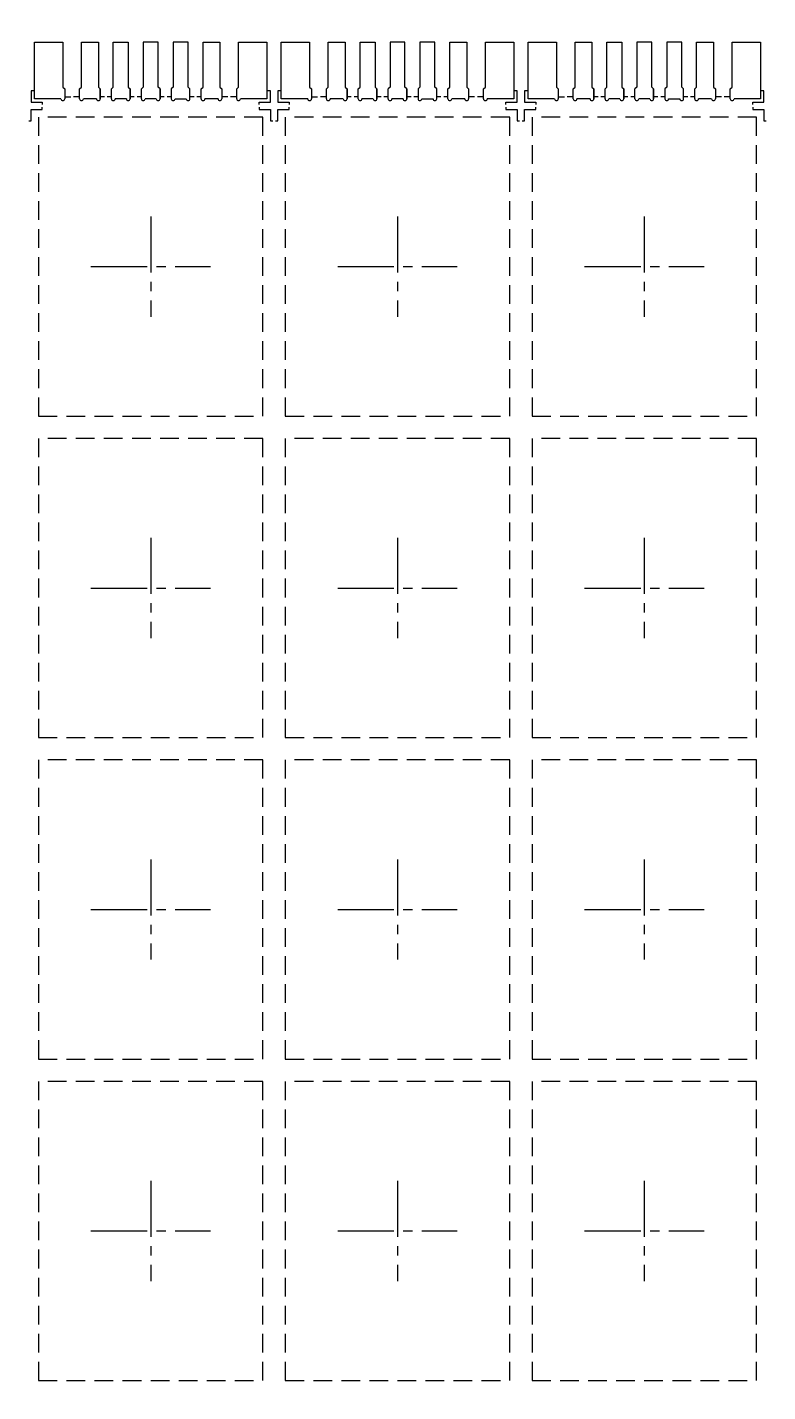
# Model space of a CAD drawing. Extents: x 1532 to 1650, y 120 to 288.
# Drawn here: x 1572.51 to 1582.41, y 249.05 to 267.3 of the extents above; entities that cross this region are included whole.
import ezdxf

# ---------------------------------------------------------------- set-up
doc = ezdxf.new("R2010")
doc.units = 0
doc.header["$MEASUREMENT"] = 0
for name, pattern in [('CENTER', [2, 1.25, -0.25, 0.25, -0.25]), ('CENTER2', [1.125, 0.75, -0.125, 0.125, -0.125]), ('HIDDEN', [0.375, 0.25, -0.125])]:
    doc.linetypes.add(name, pattern=pattern)
for name, color, linetype in [('LFBOTTOM', 4, 'Continuous'), ('LFTOP', 7, 'Continuous'), ('中心线', 1, 'CENTER2'), ('标注', 4, 'Continuous')]:
    doc.layers.add(name, color=color, linetype=linetype)
doc.layers.add('PKG', color=2, linetype='CENTER', lineweight=35)
doc.styles.add('SIMPLEX', font='SIMPLEX')
doc.dimstyles.new('2-0', dxfattribs={"dimtxt": 0.08, "dimasz": 0.12, "dimexe": 0.05, "dimexo": 0.025, "dimgap": 0.025, "dimtad": 0, "dimdec": 3, "dimzin": 1, "dimdsep": 46, "dimtxsty": 'SIMPLEX', "dimcen": 0.05, "dimadec": 0, "dimazin": 0, "dimtfac": 1, "dimtdec": 3, "dimtmove": 0, "dimatfit": 3, "dimfxl": 1, "dimarcsym": 0})

# ---------------------------------------------------------------- blocks, each defined once
blk = doc.blocks.new('*D2')
at = {"layer": 'Defpoints', "color": 0, "transparency": 16777216}
for p in [(1032.654, -491.735), (1040.022, -491.735), (1074.872, -518.035)]:
    blk.add_point(p, dxfattribs=at)
at = {"layer": '标注', "color": 0, "lineweight": -2, "transparency": 16777216}
for p, q in [((1033.654, -491.735), (1032.654, -491.735)), ((1034.654, -491.735), (1033.654, -491.735)), ((1039.872, -491.735), (1034.654, -491.735))]:
    blk.add_line(p, q, dxfattribs=at)
at = {"layer": '标注', "color": 0, "lineweight": 0, "transparency": 16777216, "insert": (1028.79, -491.735), "char_height": 1.5, "attachment_point": 5, "style": 'SIMPLEX'}
blk.add_mtext('26.300', dxfattribs=at)
blk = doc.blocks.new('*D4')
at = {"layer": 'Defpoints', "color": 0, "transparency": 16777216}
for p in [(1032.654, -486.035), (1040.022, -486.035), (1074.872, -518.035)]:
    blk.add_point(p, dxfattribs=at)
at = {"layer": '标注', "color": 0, "lineweight": -2, "transparency": 16777216}
for p, q in [((1033.654, -486.035), (1032.654, -486.035)), ((1034.654, -486.035), (1033.654, -486.035)), ((1039.872, -486.035), (1034.654, -486.035))]:
    blk.add_line(p, q, dxfattribs=at)
at = {"layer": '标注', "color": 0, "lineweight": 0, "transparency": 16777216, "insert": (1024.647, -486.035), "char_height": 1.5, "attachment_point": 5, "style": 'SIMPLEX'}
blk.add_mtext('32.000%%P0.300', dxfattribs=at)
blk = doc.blocks.new('*D5')
at = {"layer": 'Defpoints', "color": 0, "transparency": 16777216}
for p in [(1032.654, -484.06), (1074.47, -484.42), (1074.872, -518.035)]:
    blk.add_point(p, dxfattribs=at)
at = {"layer": '标注', "color": 0, "lineweight": -2, "transparency": 16777216}
for p, q in [((1033.654, -484.06), (1032.654, -484.06)), ((1034.654, -484.42), (1033.654, -484.06)), ((1073.47, -484.42), (1034.654, -484.42))]:
    blk.add_line(p, q, dxfattribs=at)
at = {"layer": '标注', "color": 0, "lineweight": 0, "transparency": 16777216, "insert": (1028.583, -484.06), "char_height": 1.5, "attachment_point": 5, "style": 'SIMPLEX'}
blk.add_mtext('33.615', dxfattribs=at)
blk = doc.blocks.new('*D21')
at = {"layer": 'Defpoints', "color": 0, "transparency": 16777216}
for p in [(1032.654, -481.536), (1041.022, -483.035), (1074.872, -518.035)]:
    blk.add_point(p, dxfattribs=at)
at = {"layer": '标注', "color": 0, "lineweight": -2, "transparency": 16777216}
for p, q in [((1033.654, -481.536), (1032.654, -481.536)), ((1034.654, -483.035), (1033.654, -481.536)), ((1040.872, -483.035), (1034.654, -483.035))]:
    blk.add_line(p, q, dxfattribs=at)
at = {"layer": '标注', "color": 0, "lineweight": 0, "transparency": 16777216, "insert": (1028.79, -481.536), "char_height": 1.5, "attachment_point": 5, "style": 'SIMPLEX'}
blk.add_mtext('35.000', dxfattribs=at)

msp = doc.modelspace()

# ---------------------------------------------------------------- linework, layer by layer
at = {"layer": 'LFBOTTOM', "linetype": 'HIDDEN', "lineweight": 0}
for p, q in [((1573.008, 266.3659), (1573.089, 266.3659)), ((1573.208, 266.3659), (1573.127, 266.3659)), ((1576.308, 266.3659), (1576.389, 266.3659)), ((1576.508, 266.3659), (1576.427, 266.3659)), ((1579.608, 266.3659), (1579.689, 266.3659)), ((1579.808, 266.3659), (1579.727, 266.3659))]:
    msp.add_line(p, q, dxfattribs=at)
at = {"layer": 'LFBOTTOM', "lineweight": 0}
for points in [[(1572.603, 266.4459), (1572.558, 266.4459), (1572.558, 266.2959), (1572.708, 266.2959), (1572.708, 266.2649)], [(1575.608, 266.2649), (1575.608, 266.2959), (1575.758, 266.2959), (1575.758, 266.4459), (1575.713, 266.4459)], [(1575.903, 266.4459), (1575.858, 266.4459), (1575.858, 266.2959), (1576.008, 266.2959), (1576.008, 266.2649)], [(1578.908, 266.2649), (1578.908, 266.2959), (1579.058, 266.2959), (1579.058, 266.4459), (1579.013, 266.4459)], [(1579.203, 266.4459), (1579.158, 266.4459), (1579.158, 266.2959), (1579.308, 266.2959), (1579.308, 266.2649)], [(1582.208, 266.2649), (1582.208, 266.2959), (1582.358, 266.2959), (1582.358, 266.4459), (1582.313, 266.4459)], [(1572.527, 266.0459), (1572.558, 266.0459), (1572.558, 266.1959), (1572.708, 266.1959), (1572.708, 266.2269)], [(1575.608, 266.2269), (1575.608, 266.1959), (1575.758, 266.1959), (1575.758, 266.0459), (1575.789, 266.0459)], [(1575.827, 266.0459), (1575.858, 266.0459), (1575.858, 266.1959), (1576.008, 266.1959), (1576.008, 266.2269)], [(1578.908, 266.2269), (1578.908, 266.1959), (1579.058, 266.1959), (1579.058, 266.0459), (1579.089, 266.0459)], [(1579.127, 266.0459), (1579.158, 266.0459), (1579.158, 266.1959), (1579.308, 266.1959), (1579.308, 266.2269)], [(1582.208, 266.2269), (1582.208, 266.1959), (1582.358, 266.1959), (1582.358, 266.0459), (1582.389, 266.0459)]]:
    msp.add_lwpolyline(points, dxfattribs=at)
at = {"layer": 'LFBOTTOM', "linetype": 'ByBlock', "lineweight": 0}
for points in [[(1573.539, 266.3659), (1573.483, 266.3659)], [(1573.633, 266.3659), (1573.577, 266.3659)], [(1573.939, 266.3659), (1573.883, 266.3659)], [(1574.033, 266.3659), (1573.977, 266.3659)], [(1574.339, 266.3659), (1574.283, 266.3659)], [(1574.433, 266.3659), (1574.377, 266.3659)], [(1574.739, 266.3659), (1574.683, 266.3659)], [(1574.833, 266.3659), (1574.777, 266.3659)], [(1575.189, 266.3659), (1575.108, 266.3659)], [(1575.308, 266.3659), (1575.227, 266.3659)], [(1576.839, 266.3659), (1576.783, 266.3659)], [(1576.933, 266.3659), (1576.877, 266.3659)], [(1577.239, 266.3659), (1577.183, 266.3659)], [(1577.333, 266.3659), (1577.277, 266.3659)], [(1577.639, 266.3659), (1577.583, 266.3659)], [(1577.733, 266.3659), (1577.677, 266.3659)], [(1578.039, 266.3659), (1577.983, 266.3659)], [(1578.133, 266.3659), (1578.077, 266.3659)], [(1578.489, 266.3659), (1578.408, 266.3659)], [(1578.608, 266.3659), (1578.527, 266.3659)], [(1580.139, 266.3659), (1580.083, 266.3659)], [(1580.233, 266.3659), (1580.177, 266.3659)], [(1580.539, 266.3659), (1580.483, 266.3659)], [(1580.633, 266.3659), (1580.577, 266.3659)], [(1580.939, 266.3659), (1580.883, 266.3659)], [(1581.033, 266.3659), (1580.977, 266.3659)], [(1581.339, 266.3659), (1581.283, 266.3659)], [(1581.433, 266.3659), (1581.377, 266.3659)], [(1581.789, 266.3659), (1581.708, 266.3659)], [(1581.908, 266.3659), (1581.827, 266.3659)]]:
    msp.add_lwpolyline(points, dxfattribs=at)
at = {"layer": 'LFTOP', "linetype": 'ByBlock', "lineweight": 0}
for p, q in [((1572.603, 266.3409), (1572.603, 267.0959)), ((1572.603, 267.0959), (1572.983, 267.0959)), ((1572.983, 267.0959), (1572.983, 266.4959)), ((1573.233, 266.4959), (1573.233, 267.0959)), ((1573.233, 267.0959), (1573.458, 267.0959)), ((1573.458, 267.0959), (1573.458, 266.4959)), ((1573.658, 266.4959), (1573.658, 267.0959)), ((1573.658, 267.0959), (1573.858, 267.0959)), ((1573.858, 267.0959), (1573.858, 266.4959)), ((1574.258, 267.0959), (1574.058, 267.0959)), ((1574.058, 267.0959), (1574.058, 266.4959)), ((1574.258, 266.4959), (1574.258, 267.0959)), ((1574.658, 267.0959), (1574.458, 267.0959)), ((1574.458, 267.0959), (1574.458, 266.4959)), ((1574.658, 266.4959), (1574.658, 267.0959)), ((1574.858, 267.0959), (1575.083, 267.0959)), ((1574.858, 266.4959), (1574.858, 267.0959)), ((1575.083, 267.0959), (1575.083, 266.4959)), ((1575.333, 266.4959), (1575.333, 267.0959)), ((1575.333, 267.0959), (1575.713, 267.0959)), ((1575.713, 267.0959), (1575.713, 266.3409)), ((1575.903, 266.3409), (1575.903, 267.0959)), ((1575.903, 267.0959), (1576.283, 267.0959)), ((1576.283, 267.0959), (1576.283, 266.4959)), ((1576.533, 266.4959), (1576.533, 267.0959)), ((1576.533, 267.0959), (1576.758, 267.0959)), ((1576.758, 267.0959), (1576.758, 266.4959)), ((1576.958, 266.4959), (1576.958, 267.0959)), ((1576.958, 267.0959), (1577.158, 267.0959)), ((1577.158, 267.0959), (1577.158, 266.4959)), ((1577.558, 267.0959), (1577.358, 267.0959)), ((1577.358, 267.0959), (1577.358, 266.4959)), ((1577.558, 266.4959), (1577.558, 267.0959)), ((1577.958, 267.0959), (1577.758, 267.0959)), ((1577.758, 267.0959), (1577.758, 266.4959)), ((1577.958, 266.4959), (1577.958, 267.0959)), ((1578.158, 267.0959), (1578.383, 267.0959)), ((1578.158, 266.4959), (1578.158, 267.0959)), ((1578.383, 267.0959), (1578.383, 266.4959)), ((1578.633, 266.4959), (1578.633, 267.0959)), ((1578.633, 267.0959), (1579.013, 267.0959)), ((1579.013, 267.0959), (1579.013, 266.3409)), ((1579.203, 266.3409), (1579.203, 267.0959)), ((1579.203, 267.0959), (1579.583, 267.0959)), ((1579.583, 267.0959), (1579.583, 266.4959)), ((1579.833, 266.4959), (1579.833, 267.0959)), ((1579.833, 267.0959), (1580.058, 267.0959)), ((1580.058, 267.0959), (1580.058, 266.4959)), ((1580.258, 266.4959), (1580.258, 267.0959)), ((1580.258, 267.0959), (1580.458, 267.0959)), ((1580.458, 267.0959), (1580.458, 266.4959)), ((1580.858, 267.0959), (1580.658, 267.0959)), ((1580.658, 267.0959), (1580.658, 266.4959)), ((1580.858, 266.4959), (1580.858, 267.0959)), ((1581.258, 267.0959), (1581.058, 267.0959)), ((1581.058, 267.0959), (1581.058, 266.4959)), ((1581.258, 266.4959), (1581.258, 267.0959)), ((1581.458, 267.0959), (1581.683, 267.0959)), ((1581.458, 266.4959), (1581.458, 267.0959)), ((1581.683, 267.0959), (1581.683, 266.4959)), ((1581.933, 266.4959), (1581.933, 267.0959)), ((1581.933, 267.0959), (1582.313, 267.0959)), ((1582.313, 267.0959), (1582.313, 266.3409)), ((1572.983, 266.4959), (1573.008, 266.4709)), ((1573.008, 266.4709), (1573.008, 266.3409)), ((1573.208, 266.4709), (1573.233, 266.4959)), ((1573.208, 266.3409), (1573.208, 266.4709)), ((1573.458, 266.4959), (1573.483, 266.4709)), ((1573.483, 266.4709), (1573.483, 266.3409)), ((1573.633, 266.4709), (1573.658, 266.4959)), ((1573.633, 266.3409), (1573.633, 266.4709)), ((1573.858, 266.4959), (1573.883, 266.4709)), ((1573.883, 266.4709), (1573.883, 266.3409)), ((1574.058, 266.4959), (1574.033, 266.4709)), ((1574.033, 266.3409), (1574.033, 266.4709)), ((1574.283, 266.4709), (1574.258, 266.4959)), ((1574.283, 266.4709), (1574.283, 266.3409)), ((1574.458, 266.4959), (1574.433, 266.4709)), ((1574.433, 266.4709), (1574.433, 266.3409)), ((1574.683, 266.4709), (1574.658, 266.4959)), ((1574.683, 266.3409), (1574.683, 266.4709)), ((1574.833, 266.4709), (1574.858, 266.4959)), ((1574.833, 266.3409), (1574.833, 266.4709)), ((1575.083, 266.4959), (1575.108, 266.4709)), ((1575.108, 266.4709), (1575.108, 266.3409)), ((1575.308, 266.4709), (1575.333, 266.4959)), ((1575.308, 266.3409), (1575.308, 266.4709)), ((1576.283, 266.4959), (1576.308, 266.4709)), ((1576.308, 266.4709), (1576.308, 266.3409)), ((1576.508, 266.4709), (1576.533, 266.4959)), ((1576.508, 266.3409), (1576.508, 266.4709)), ((1576.758, 266.4959), (1576.783, 266.4709)), ((1576.783, 266.4709), (1576.783, 266.3409)), ((1576.933, 266.4709), (1576.958, 266.4959)), ((1576.933, 266.3409), (1576.933, 266.4709)), ((1577.158, 266.4959), (1577.183, 266.4709)), ((1577.183, 266.4709), (1577.183, 266.3409)), ((1577.358, 266.4959), (1577.333, 266.4709)), ((1577.333, 266.3409), (1577.333, 266.4709)), ((1577.583, 266.4709), (1577.558, 266.4959)), ((1577.583, 266.4709), (1577.583, 266.3409)), ((1577.758, 266.4959), (1577.733, 266.4709)), ((1577.733, 266.4709), (1577.733, 266.3409)), ((1577.983, 266.4709), (1577.958, 266.4959)), ((1577.983, 266.3409), (1577.983, 266.4709)), ((1578.133, 266.4709), (1578.158, 266.4959)), ((1578.133, 266.3409), (1578.133, 266.4709)), ((1578.383, 266.4959), (1578.408, 266.4709)), ((1578.408, 266.4709), (1578.408, 266.3409)), ((1578.608, 266.4709), (1578.633, 266.4959)), ((1578.608, 266.3409), (1578.608, 266.4709)), ((1579.583, 266.4959), (1579.608, 266.4709)), ((1579.608, 266.4709), (1579.608, 266.3409)), ((1579.808, 266.4709), (1579.833, 266.4959)), ((1579.808, 266.3409), (1579.808, 266.4709)), ((1580.058, 266.4959), (1580.083, 266.4709)), ((1580.083, 266.4709), (1580.083, 266.3409)), ((1580.233, 266.4709), (1580.258, 266.4959)), ((1580.233, 266.3409), (1580.233, 266.4709)), ((1580.458, 266.4959), (1580.483, 266.4709)), ((1580.483, 266.4709), (1580.483, 266.3409)), ((1580.658, 266.4959), (1580.633, 266.4709)), ((1580.633, 266.3409), (1580.633, 266.4709)), ((1580.883, 266.4709), (1580.858, 266.4959)), ((1580.883, 266.4709), (1580.883, 266.3409)), ((1581.058, 266.4959), (1581.033, 266.4709)), ((1581.033, 266.4709), (1581.033, 266.3409)), ((1581.283, 266.4709), (1581.258, 266.4959)), ((1581.283, 266.3409), (1581.283, 266.4709)), ((1581.433, 266.4709), (1581.458, 266.4959)), ((1581.433, 266.3409), (1581.433, 266.4709)), ((1581.683, 266.4959), (1581.708, 266.4709)), ((1581.708, 266.4709), (1581.708, 266.3409)), ((1581.908, 266.4709), (1581.933, 266.4959)), ((1581.908, 266.3409), (1581.908, 266.4709)), ((1572.958, 266.3409), (1572.603, 266.3409)), ((1573.433, 266.3409), (1573.258, 266.3409)), ((1573.833, 266.3409), (1573.683, 266.3409)), ((1574.233, 266.3409), (1574.083, 266.3409)), ((1574.483, 266.3409), (1574.633, 266.3409)), ((1575.058, 266.3409), (1574.883, 266.3409)), ((1575.713, 266.3409), (1575.358, 266.3409)), ((1576.258, 266.3409), (1575.903, 266.3409)), ((1576.733, 266.3409), (1576.558, 266.3409)), ((1577.133, 266.3409), (1576.983, 266.3409)), ((1577.533, 266.3409), (1577.383, 266.3409)), ((1577.783, 266.3409), (1577.933, 266.3409)), ((1578.358, 266.3409), (1578.183, 266.3409)), ((1579.013, 266.3409), (1578.658, 266.3409)), ((1579.558, 266.3409), (1579.203, 266.3409)), ((1580.033, 266.3409), (1579.858, 266.3409)), ((1580.433, 266.3409), (1580.283, 266.3409)), ((1580.833, 266.3409), (1580.683, 266.3409)), ((1581.083, 266.3409), (1581.233, 266.3409)), ((1581.658, 266.3409), (1581.483, 266.3409)), ((1582.313, 266.3409), (1581.958, 266.3409))]:
    msp.add_line(p, q, dxfattribs=at)
at = {"layer": 'LFTOP', "linetype": 'Continuous', "lineweight": 0}
for p, q in [((1573.483, 266.3409), (1573.483, 266.4709)), ((1573.883, 266.3409), (1573.883, 266.4709)), ((1574.033, 266.3409), (1574.033, 266.4709)), ((1574.283, 266.3409), (1574.283, 266.4709)), ((1576.783, 266.3409), (1576.783, 266.4709)), ((1577.183, 266.3409), (1577.183, 266.4709)), ((1577.333, 266.3409), (1577.333, 266.4709)), ((1577.583, 266.3409), (1577.583, 266.4709)), ((1580.083, 266.3409), (1580.083, 266.4709)), ((1580.483, 266.3409), (1580.483, 266.4709)), ((1580.633, 266.3409), (1580.633, 266.4709)), ((1580.883, 266.3409), (1580.883, 266.4709))]:
    msp.add_line(p, q, dxfattribs=at)
at = {"layer": 'LFTOP', "linetype": 'ByBlock', "lineweight": 0}
for centre in [(1572.983, 266.3409), (1573.233, 266.3409), (1573.458, 266.3409), (1573.658, 266.3409), (1573.858, 266.3409), (1574.058, 266.3409), (1574.258, 266.3409), (1574.458, 266.3409), (1574.658, 266.3409), (1574.858, 266.3409), (1575.083, 266.3409), (1575.333, 266.3409), (1576.283, 266.3409), (1576.533, 266.3409), (1576.758, 266.3409), (1576.958, 266.3409), (1577.158, 266.3409), (1577.358, 266.3409), (1577.558, 266.3409), (1577.758, 266.3409), (1577.958, 266.3409), (1578.158, 266.3409), (1578.383, 266.3409), (1578.633, 266.3409), (1579.583, 266.3409), (1579.833, 266.3409), (1580.058, 266.3409), (1580.258, 266.3409), (1580.458, 266.3409), (1580.658, 266.3409), (1580.858, 266.3409), (1581.058, 266.3409), (1581.258, 266.3409), (1581.458, 266.3409), (1581.683, 266.3409), (1581.933, 266.3409)]:
    msp.add_arc(centre, 0.025, 180, 0, dxfattribs=at)
at = {"layer": 'PKG', "linetype": 'HIDDEN', "lineweight": 0}
for points in [[(1572.658, 262.0959), (1575.658, 262.0959), (1575.658, 266.0959), (1572.658, 266.0959)], [(1575.958, 262.0959), (1578.958, 262.0959), (1578.958, 266.0959), (1575.958, 266.0959)], [(1579.258, 262.0959), (1582.258, 262.0959), (1582.258, 266.0959), (1579.258, 266.0959)], [(1572.658, 257.7959), (1575.658, 257.7959), (1575.658, 261.7959), (1572.658, 261.7959)], [(1575.958, 257.7959), (1578.958, 257.7959), (1578.958, 261.7959), (1575.958, 261.7959)], [(1579.258, 257.7959), (1582.258, 257.7959), (1582.258, 261.7959), (1579.258, 261.7959)], [(1572.658, 253.4959), (1575.658, 253.4959), (1575.658, 257.4959), (1572.658, 257.4959)], [(1575.958, 253.4959), (1578.958, 253.4959), (1578.958, 257.4959), (1575.958, 257.4959)], [(1579.258, 253.4959), (1582.258, 253.4959), (1582.258, 257.4959), (1579.258, 257.4959)], [(1572.658, 249.1959), (1575.658, 249.1959), (1575.658, 253.1959), (1572.658, 253.1959)], [(1575.958, 249.1959), (1578.958, 249.1959), (1578.958, 253.1959), (1575.958, 253.1959)], [(1579.258, 249.1959), (1582.258, 249.1959), (1582.258, 253.1959), (1579.258, 253.1959)]]:
    msp.add_lwpolyline(points, close=True, dxfattribs=at)
at = {"layer": '中心线', "linetype": 'CENTER2', "lineweight": 0}
for p, q in [((1574.158, 264.7665), (1574.158, 263.4252)), ((1577.458, 264.7665), (1577.458, 263.4252)), ((1580.758, 264.7665), (1580.758, 263.4252)), ((1573.3596, 264.0959), (1574.9564, 264.0959)), ((1576.6596, 264.0959), (1578.2564, 264.0959)), ((1579.9596, 264.0959), (1581.5564, 264.0959)), ((1574.158, 260.4665), (1574.158, 259.1252)), ((1577.458, 260.4665), (1577.458, 259.1252)), ((1580.758, 260.4665), (1580.758, 259.1252)), ((1573.3596, 259.7959), (1574.9564, 259.7959)), ((1576.6596, 259.7959), (1578.2564, 259.7959)), ((1579.9596, 259.7959), (1581.5564, 259.7959)), ((1574.158, 256.1665), (1574.158, 254.8252)), ((1577.458, 256.1665), (1577.458, 254.8252)), ((1580.758, 256.1665), (1580.758, 254.8252)), ((1573.3596, 255.4959), (1574.9564, 255.4959)), ((1576.6596, 255.4959), (1578.2564, 255.4959)), ((1579.9596, 255.4959), (1581.5564, 255.4959)), ((1574.158, 251.8665), (1574.158, 250.5252)), ((1577.458, 251.8665), (1577.458, 250.5252)), ((1580.758, 251.8665), (1580.758, 250.5252)), ((1573.3596, 251.1959), (1574.9564, 251.1959)), ((1576.6596, 251.1959), (1578.2564, 251.1959)), ((1579.9596, 251.1959), (1581.5564, 251.1959))]:
    msp.add_line(p, q, dxfattribs=at)

# ---------------------------------------------------------------- dimensions: what is measured, and where the dimension line sits
at = {"layer": '标注', "lineweight": 0}
for feature_location, offset, override, picture, middle in [((1555.158, 273.2959), (-8.3675, 1.4991), {"dimtxt": 1.5, "dimasz": 0.5, "dimexo": 0.15, "dimgap": 0.15}, '*D21', (1542.9262, 274.795)), ((1588.6061, 271.9109), (-41.8156, 0.3599), {"dimtxt": 1.5, "dimasz": 0.5, "dimexo": 1, "dimgap": 0.5}, '*D5', (1542.7191, 272.2708)), ((1554.158, 264.5959), (-7.3675, 0.0002), {"dimtxt": 1.5, "dimasz": 0.5, "dimexo": 0.15, "dimgap": 0.15}, '*D2', (1542.9262, 264.5961))]:
    dim = msp.add_ordinate_dim(feature_location=feature_location, offset=offset, dtype=0, origin=(1589.008, 238.2959), dimstyle='2-0', override=override, dxfattribs=at)
    dim.commit()
    dim.dimension.update_dxf_attribs({"geometry": picture, "text_midpoint": middle, "insert": (514.1363, 756.3311)})
dim = msp.add_ordinate_dim(feature_location=(1554.158, 270.2959), offset=(-7.3675, 0.0002), dtype=0, origin=(1589.008, 238.2959), text='<>%%P0.300', dimstyle='2-0', override={"dimtxt": 1.5, "dimasz": 0.5, "dimexo": 0.15, "dimgap": 0.15}, dxfattribs=at)
dim.commit()
dim.dimension.update_dxf_attribs({"geometry": '*D4', "text_midpoint": (1538.7834, 270.2961), "insert": (514.1363, 756.3311)})

doc.saveas('drawing.dxf')
